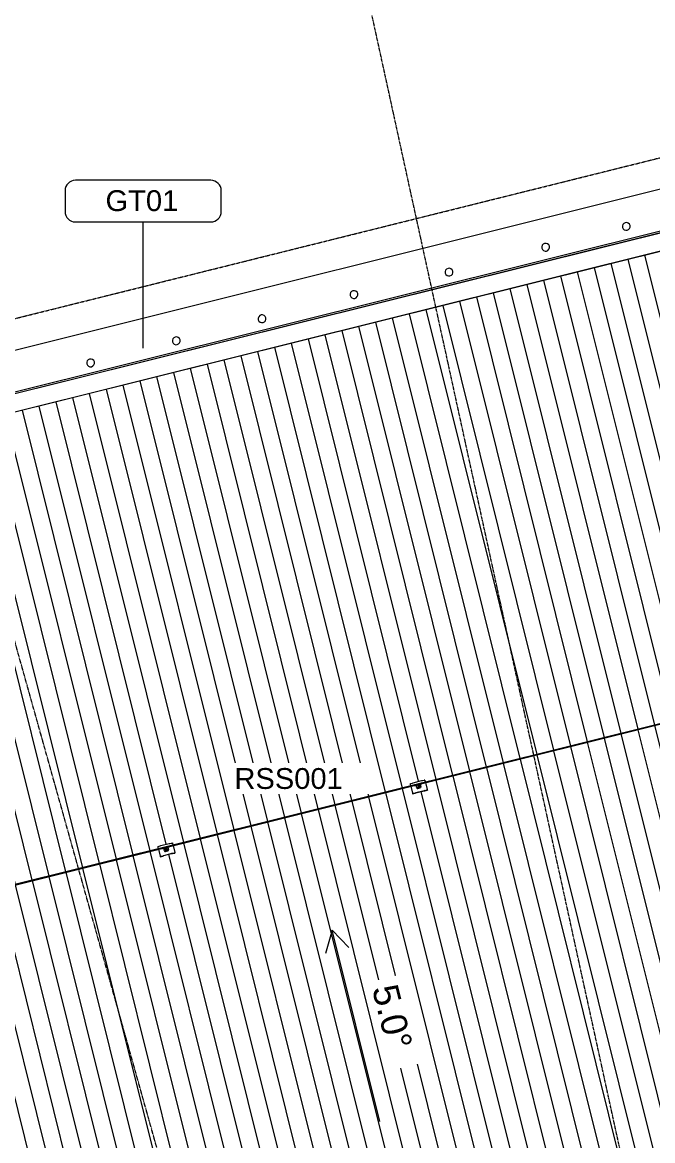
# Model space of a CAD drawing. Header units: millimetres. Extents: x -2355745 to -2216356, y 3958910 to 4068440.
# Drawn here: x -2342935 to -2330832, y 4018484 to 4039958 of the extents above; entities that cross this region are included whole.
import ezdxf

# ---------------------------------------------------------------- set-up
doc = ezdxf.new("R2010")
doc.units = ezdxf.units.MM
doc.linetypes.add('Grid Line', pattern=[21, 12, -3, 3, -3])
for name, color, linetype, lineweight in [('A-FLOR', 192, 'Continuous', 5), ('A-ROOF', 132, 'Continuous', 5), ('A-ROOF-IDEN', 132, 'Continuous', 5), ('A-ROOF-OTLN', 132, 'Continuous', 5), ('A-ROOF-PATT', 132, 'Continuous', 5), ('G-ANNO-DIMS', 111, 'Continuous', 5), ('Q-SPCQ', 91, 'Continuous', 5), ('Q-SPCQ-IDEN', 132, 'Continuous', 5), ('S-GRID', 1, 'Continuous', 5)]:
    doc.layers.add(name, color=color, linetype=linetype, lineweight=lineweight)
doc.styles.add('Arial', font='arial.ttf', dxfattribs={"height": 500})
doc.styles.add('Arial_1', font='arial.ttf', dxfattribs={"height": 400})

# ---------------------------------------------------------------- blocks, each defined once
blk = doc.blocks.new('Bollard_Typical - 150mm Diameter - BOL002 _removable_-1561748-ROOF - Part B')
at = {"layer": 'Q-SPCQ'}
for start, end in [(360, 180), (180, 0)]:
    blk.add_arc((1.2, -75), 75, start, end, dxfattribs=at)
blk = doc.blocks.new('Static Line_Sayfa_Metal Deck_Pan Mount - Up to 15 _ pitch - Max 2 Users-1846359-ROOF - Part B')
at = {"layer": 'Q-SPCQ'}
for p, q in [((-2330489, 4026538), (-2345031, 4022914)), ((-2345029, 4022906), (-2330487, 4026531)), ((-2335429, 4025358), (-2335268, 4025398)), ((-2335267, 4025398), (-2335254, 4025397)), ((-2335253, 4025397), (-2335216, 4025406)), ((-2335215, 4025406), (-2335206, 4025408)), ((-2335206, 4025408), (-2335204, 4025399)), ((-2335204, 4025399), (-2335196, 4025364)), ((-2335488, 4025338), (-2335479, 4025340)), ((-2335488, 4025338), (-2335486, 4025329)), ((-2335486, 4025329), (-2335477, 4025294)), ((-2335478, 4025341), (-2335442, 4025350)), ((-2335476, 4025289), (-2335442, 4025155)), ((-2335442, 4025155), (-2335442, 4025155)), ((-2335442, 4025155), (-2335440, 4025145)), ((-2335441, 4025350), (-2335430, 4025357)), ((-2335391, 4025157), (-2335440, 4025145)), ((-2335440, 4025145), (-2335391, 4025157)), ((-2335393, 4025157), (-2335430, 4025148)), ((-2335430, 4025147), (-2335392, 4025157)), ((-2335401, 4025317), (-2335405, 4025315)), ((-2335404, 4025310), (-2335405, 4025315)), ((-2335402, 4025304), (-2335404, 4025310)), ((-2335402, 4025304), (-2335398, 4025304)), ((-2335276, 4025348), (-2335399, 4025317)), ((-2335395, 4025305), (-2335272, 4025335)), ((-2335381, 4025164), (-2335393, 4025157)), ((-2335391, 4025157), (-2335380, 4025164)), ((-2335391, 4025157), (-2335391, 4025157)), ((-2335220, 4025204), (-2335381, 4025164)), ((-2335379, 4025165), (-2335221, 4025204)), ((-2335373, 4025311), (-2335373, 4025310)), ((-2335371, 4025305), (-2335372, 4025309)), ((-2335372, 4025309), (-2335372, 4025309)), ((-2335359, 4025257), (-2335371, 4025305)), ((-2335359, 4025257), (-2335359, 4025257)), ((-2335344, 4025277), (-2335344, 4025277)), ((-2335341, 4025246), (-2335293, 4025258)), ((-2335341, 4025246), (-2335293, 4025258)), ((-2335336, 4025279), (-2335336, 4025279)), ((-2335334, 4025280), (-2335334, 4025280)), ((-2335315, 4025285), (-2335315, 4025285)), ((-2335313, 4025284), (-2335313, 4025285)), ((-2335305, 4025286), (-2335305, 4025286)), ((-2335295, 4025329), (-2335295, 4025330)), ((-2335295, 4025329), (-2335295, 4025329)), ((-2335295, 4025329), (-2335294, 4025324)), ((-2335294, 4025324), (-2335282, 4025277)), ((-2335282, 4025276), (-2335282, 4025277)), ((-2335269, 4025348), (-2335273, 4025348)), ((-2335270, 4025336), (-2335266, 4025338)), ((-2335269, 4025348), (-2335268, 4025344)), ((-2335268, 4025344), (-2335266, 4025338)), ((-2335220, 4025204), (-2335207, 4025203)), ((-2335206, 4025204), (-2335219, 4025205)), ((-2335207, 4025203), (-2335158, 4025215)), ((-2335158, 4025215), (-2335207, 4025203)), ((-2335207, 4025203), (-2335207, 4025203)), ((-2335206, 4025203), (-2335168, 4025213)), ((-2335168, 4025213), (-2335205, 4025204)), ((-2335194, 4025359), (-2335161, 4025225)), ((-2335161, 4025225), (-2335161, 4025225)), ((-2335161, 4025225), (-2335158, 4025215)), ((-2335158, 4025215), (-2335158, 4025215)), ((-2335440, 4025145), (-2335440, 4025145)), ((-2340335, 4024130), (-2340326, 4024132)), ((-2340335, 4024130), (-2340332, 4024121)), ((-2340332, 4024121), (-2340324, 4024086)), ((-2340325, 4024133), (-2340288, 4024142)), ((-2340322, 4024081), (-2340289, 4023947)), ((-2340287, 4024142), (-2340276, 4024150)), ((-2340275, 4024150), (-2340115, 4024190)), ((-2340247, 4024109), (-2340251, 4024107)), ((-2340250, 4024102), (-2340251, 4024107)), ((-2340249, 4024096), (-2340250, 4024102)), ((-2340249, 4024096), (-2340244, 4024097)), ((-2340122, 4024140), (-2340245, 4024109)), ((-2340242, 4024097), (-2340119, 4024128)), ((-2340220, 4024103), (-2340219, 4024102)), ((-2340218, 4024097), (-2340219, 4024101)), ((-2340219, 4024101), (-2340219, 4024101)), ((-2340206, 4024049), (-2340218, 4024097)), ((-2340142, 4024121), (-2340142, 4024122)), ((-2340142, 4024121), (-2340142, 4024121)), ((-2340142, 4024121), (-2340140, 4024116)), ((-2340140, 4024116), (-2340129, 4024069)), ((-2340116, 4024140), (-2340120, 4024140)), ((-2340117, 4024128), (-2340113, 4024130)), ((-2340116, 4024140), (-2340114, 4024136)), ((-2340114, 4024190), (-2340100, 4024189)), ((-2340114, 4024136), (-2340113, 4024130)), ((-2340100, 4024189), (-2340063, 4024198)), ((-2340062, 4024198), (-2340053, 4024201)), ((-2340053, 4024201), (-2340051, 4024191)), ((-2340051, 4024191), (-2340042, 4024156)), ((-2340041, 4024151), (-2340008, 4024017)), ((-2340289, 4023947), (-2340289, 4023947)), ((-2340289, 4023947), (-2340286, 4023937)), ((-2340238, 4023949), (-2340286, 4023937)), ((-2340286, 4023937), (-2340238, 4023949)), ((-2340286, 4023937), (-2340286, 4023937)), ((-2340240, 4023949), (-2340277, 4023940)), ((-2340277, 4023939), (-2340239, 4023949)), ((-2340228, 4023956), (-2340239, 4023949)), ((-2340238, 4023949), (-2340227, 4023956)), ((-2340238, 4023949), (-2340238, 4023949)), ((-2340066, 4023997), (-2340227, 4023956)), ((-2340226, 4023957), (-2340068, 4023996)), ((-2340206, 4024049), (-2340206, 4024049)), ((-2340190, 4024069), (-2340190, 4024069)), ((-2340188, 4024038), (-2340140, 4024050)), ((-2340188, 4024038), (-2340139, 4024050)), ((-2340183, 4024071), (-2340182, 4024071)), ((-2340181, 4024072), (-2340181, 4024072)), ((-2340162, 4024077), (-2340162, 4024077)), ((-2340160, 4024077), (-2340160, 4024077)), ((-2340152, 4024078), (-2340152, 4024078)), ((-2340129, 4024068), (-2340129, 4024069)), ((-2340067, 4023996), (-2340054, 4023995)), ((-2340052, 4023996), (-2340065, 4023997)), ((-2340054, 4023995), (-2340005, 4024007)), ((-2340005, 4024007), (-2340054, 4023995)), ((-2340054, 4023995), (-2340054, 4023995)), ((-2340053, 4023995), (-2340015, 4024005)), ((-2340015, 4024005), (-2340051, 4023996)), ((-2340007, 4024017), (-2340008, 4024017)), ((-2340008, 4024017), (-2340005, 4024007)), ((-2340005, 4024007), (-2340005, 4024007))]:
    blk.add_line(p, q, dxfattribs=at)
at = {"layer": 'Q-SPCQ', "flags": 128}
for points in [[(-2335401, 4025317), (-2335400, 4025317), (-2335400, 4025317), (-2335400, 4025317), (-2335399, 4025317), (-2335399, 4025317), (-2335399, 4025317)], [(-2335395, 4025305), (-2335396, 4025305), (-2335396, 4025305), (-2335397, 4025305), (-2335397, 4025305), (-2335397, 4025304), (-2335398, 4025304)], [(-2335327, 4025294), (-2335328, 4025293), (-2335328, 4025293), (-2335329, 4025293), (-2335329, 4025293), (-2335330, 4025293), (-2335330, 4025293), (-2335330, 4025292), (-2335331, 4025292), (-2335331, 4025292), (-2335332, 4025292), (-2335332, 4025291), (-2335332, 4025291), (-2335333, 4025291), (-2335333, 4025290), (-2335333, 4025290), (-2335334, 4025290), (-2335334, 4025289), (-2335334, 4025289), (-2335334, 4025289), (-2335335, 4025288), (-2335335, 4025288), (-2335335, 4025287), (-2335335, 4025287), (-2335335, 4025286), (-2335336, 4025286), (-2335336, 4025286), (-2335336, 4025285), (-2335336, 4025285), (-2335336, 4025284), (-2335336, 4025284), (-2335336, 4025283), (-2335336, 4025283), (-2335336, 4025282), (-2335336, 4025282), (-2335336, 4025281), (-2335336, 4025281), (-2335336, 4025280), (-2335336, 4025280), (-2335336, 4025280), (-2335336, 4025279)], [(-2335327, 4025292), (-2335327, 4025292), (-2335328, 4025292), (-2335328, 4025292), (-2335328, 4025291), (-2335329, 4025291), (-2335329, 4025291), (-2335329, 4025291), (-2335330, 4025291), (-2335330, 4025291), (-2335330, 4025290), (-2335331, 4025290), (-2335331, 4025290), (-2335331, 4025290), (-2335332, 4025289), (-2335332, 4025289), (-2335332, 4025289), (-2335332, 4025288), (-2335332, 4025288), (-2335333, 4025288), (-2335333, 4025287), (-2335333, 4025287), (-2335333, 4025287), (-2335333, 4025286), (-2335334, 4025286), (-2335334, 4025286), (-2335334, 4025285), (-2335334, 4025285), (-2335334, 4025285), (-2335334, 4025284), (-2335334, 4025284), (-2335334, 4025283), (-2335334, 4025283), (-2335334, 4025283), (-2335334, 4025282), (-2335334, 4025282), (-2335334, 4025281), (-2335334, 4025281), (-2335334, 4025281), (-2335334, 4025280), (-2335334, 4025280)], [(-2335313, 4025285), (-2335313, 4025286), (-2335313, 4025286), (-2335313, 4025286), (-2335314, 4025287), (-2335314, 4025287), (-2335314, 4025288), (-2335314, 4025288), (-2335315, 4025289), (-2335315, 4025289), (-2335315, 4025289), (-2335315, 4025290), (-2335316, 4025290), (-2335316, 4025290), (-2335316, 4025291), (-2335317, 4025291), (-2335317, 4025291), (-2335317, 4025292), (-2335318, 4025292), (-2335318, 4025292), (-2335319, 4025292), (-2335319, 4025293), (-2335319, 4025293), (-2335320, 4025293), (-2335320, 4025293), (-2335321, 4025293), (-2335321, 4025293), (-2335322, 4025294), (-2335322, 4025294), (-2335323, 4025294), (-2335323, 4025294), (-2335323, 4025294), (-2335324, 4025294), (-2335324, 4025294), (-2335325, 4025294), (-2335325, 4025294), (-2335326, 4025294), (-2335326, 4025294), (-2335327, 4025294), (-2335327, 4025294), (-2335327, 4025294)], [(-2335315, 4025285), (-2335315, 4025285), (-2335315, 4025286), (-2335315, 4025286), (-2335316, 4025286), (-2335316, 4025287), (-2335316, 4025287), (-2335316, 4025287), (-2335316, 4025288), (-2335317, 4025288), (-2335317, 4025288), (-2335317, 4025289), (-2335317, 4025289), (-2335318, 4025289), (-2335318, 4025290), (-2335318, 4025290), (-2335318, 4025290), (-2335319, 4025290), (-2335319, 4025290), (-2335319, 4025291), (-2335320, 4025291), (-2335320, 4025291), (-2335320, 4025291), (-2335321, 4025291), (-2335321, 4025292), (-2335321, 4025292), (-2335322, 4025292), (-2335322, 4025292), (-2335323, 4025292), (-2335323, 4025292), (-2335323, 4025292), (-2335324, 4025292), (-2335324, 4025292), (-2335324, 4025292), (-2335325, 4025292), (-2335325, 4025292), (-2335326, 4025292), (-2335326, 4025292), (-2335326, 4025292), (-2335327, 4025292), (-2335327, 4025292)], [(-2335276, 4025348), (-2335275, 4025348), (-2335275, 4025348), (-2335274, 4025348), (-2335274, 4025348), (-2335274, 4025348), (-2335273, 4025348)], [(-2335270, 4025336), (-2335271, 4025336), (-2335271, 4025336), (-2335271, 4025336), (-2335272, 4025336), (-2335272, 4025336), (-2335272, 4025335)], [(-2340247, 4024109), (-2340247, 4024109), (-2340247, 4024109), (-2340246, 4024109), (-2340246, 4024109), (-2340246, 4024109), (-2340245, 4024109)], [(-2340242, 4024097), (-2340243, 4024097), (-2340243, 4024097), (-2340243, 4024097), (-2340244, 4024097), (-2340244, 4024097), (-2340244, 4024097)], [(-2340174, 4024086), (-2340175, 4024086), (-2340175, 4024085), (-2340175, 4024085), (-2340176, 4024085), (-2340176, 4024085), (-2340177, 4024085), (-2340177, 4024084), (-2340177, 4024084), (-2340178, 4024084), (-2340178, 4024084), (-2340179, 4024083), (-2340179, 4024083), (-2340179, 4024083), (-2340180, 4024082), (-2340180, 4024082), (-2340180, 4024082), (-2340181, 4024081), (-2340181, 4024081), (-2340181, 4024081), (-2340181, 4024080), (-2340182, 4024080), (-2340182, 4024079), (-2340182, 4024079), (-2340182, 4024078), (-2340182, 4024078), (-2340182, 4024078), (-2340183, 4024077), (-2340183, 4024077), (-2340183, 4024076), (-2340183, 4024076), (-2340183, 4024075), (-2340183, 4024075), (-2340183, 4024074), (-2340183, 4024074), (-2340183, 4024073), (-2340183, 4024073), (-2340183, 4024073), (-2340183, 4024072), (-2340183, 4024072), (-2340183, 4024071)], [(-2340174, 4024084), (-2340174, 4024084), (-2340174, 4024084), (-2340175, 4024084), (-2340175, 4024084), (-2340175, 4024083), (-2340176, 4024083), (-2340176, 4024083), (-2340176, 4024083), (-2340177, 4024083), (-2340177, 4024082), (-2340177, 4024082), (-2340178, 4024082), (-2340178, 4024082), (-2340178, 4024081), (-2340179, 4024081), (-2340179, 4024081), (-2340179, 4024080), (-2340179, 4024080), (-2340179, 4024080), (-2340180, 4024079), (-2340180, 4024079), (-2340180, 4024079), (-2340180, 4024078), (-2340180, 4024078), (-2340180, 4024078), (-2340181, 4024077), (-2340181, 4024077), (-2340181, 4024077), (-2340181, 4024076), (-2340181, 4024076), (-2340181, 4024075), (-2340181, 4024075), (-2340181, 4024075), (-2340181, 4024074), (-2340181, 4024074), (-2340181, 4024073), (-2340181, 4024073), (-2340181, 4024073), (-2340181, 4024072), (-2340181, 4024072)], [(-2340160, 4024077), (-2340160, 4024078), (-2340160, 4024078), (-2340160, 4024078), (-2340160, 4024079), (-2340161, 4024079), (-2340161, 4024080), (-2340161, 4024080), (-2340161, 4024081), (-2340162, 4024081), (-2340162, 4024081), (-2340162, 4024082), (-2340162, 4024082), (-2340163, 4024082), (-2340163, 4024083), (-2340163, 4024083), (-2340164, 4024083), (-2340164, 4024084), (-2340165, 4024084), (-2340165, 4024084), (-2340165, 4024084), (-2340166, 4024085), (-2340166, 4024085), (-2340167, 4024085), (-2340167, 4024085), (-2340167, 4024085), (-2340168, 4024086), (-2340168, 4024086), (-2340169, 4024086), (-2340169, 4024086), (-2340170, 4024086), (-2340170, 4024086), (-2340171, 4024086), (-2340171, 4024086), (-2340172, 4024086), (-2340172, 4024086), (-2340173, 4024086), (-2340173, 4024086), (-2340173, 4024086), (-2340174, 4024086), (-2340174, 4024086)], [(-2340162, 4024077), (-2340162, 4024077), (-2340162, 4024078), (-2340162, 4024078), (-2340162, 4024078), (-2340163, 4024079), (-2340163, 4024079), (-2340163, 4024079), (-2340163, 4024080), (-2340163, 4024080), (-2340164, 4024080), (-2340164, 4024081), (-2340164, 4024081), (-2340164, 4024081), (-2340165, 4024082), (-2340165, 4024082), (-2340165, 4024082), (-2340165, 4024082), (-2340166, 4024083), (-2340166, 4024083), (-2340166, 4024083), (-2340167, 4024083), (-2340167, 4024083), (-2340167, 4024084), (-2340168, 4024084), (-2340168, 4024084), (-2340169, 4024084), (-2340169, 4024084), (-2340169, 4024084), (-2340170, 4024084), (-2340170, 4024084), (-2340170, 4024084), (-2340171, 4024084), (-2340171, 4024084), (-2340172, 4024084), (-2340172, 4024084), (-2340172, 4024084), (-2340173, 4024084), (-2340173, 4024084), (-2340174, 4024084), (-2340174, 4024084)], [(-2340122, 4024140), (-2340122, 4024140), (-2340121, 4024140), (-2340121, 4024140), (-2340121, 4024140), (-2340120, 4024140), (-2340120, 4024140)], [(-2340117, 4024128), (-2340117, 4024128), (-2340118, 4024128), (-2340118, 4024128), (-2340118, 4024128), (-2340119, 4024128), (-2340119, 4024128)]]:
    blk.add_lwpolyline(points, dxfattribs=at)
at = {"layer": 'Q-SPCQ'}
for centre, major_axis, ratio, start_param, end_param in [((-2335268, 4025398), (0.97, 0.242), 0.087156, 0.252159, 1.570796), ((-2335253, 4025397), (0.97, 0.242), 0.087156, 3.393752, 4.712389), ((-2335214, 4025397), (9.7, 2.42), 0.996195, 0, 1.570796), ((-2335214, 4025396), (9.7, 2.42), 0.996195, 0.785398, 1.287632), ((-2335214, 4025396), (9.7, 2.42), 0.996195, 0, 0.261799), ((-2335476, 4025331), (9.7, 2.42), 0.996195, 1.570796, 3.141593), ((-2335476, 4025331), (9.7, 2.42), 0.996195, 1.832596, 3.141593), ((-2335442, 4025350), (0.97, 0.242), 0.087156, 4.712389, 6.031026), ((-2335432, 4025157), (9.7, 2.42), 0.996195, 3.141593, 4.712389), ((-2335429, 4025358), (0.97, 0.242), 0.087156, 1.570796, 2.889433), ((-2335393, 4025157), (0.97, 0.242), 0.087156, 4.712389, 6.031026), ((-2335392, 4025157), (0.97, 0.242), 0.087156, 4.712389, 6.031026), ((-2335381, 4025164), (0.97, 0.242), 0.087156, 1.570796, 2.889433), ((-2335379, 4025165), (0.97, 0.242), 0.087156, 2.449888, 2.889433), ((-2335379, 4025165), (0.97, 0.242), 0.087156, 1.570796, 1.790569), ((-2335434, 4025297), (67.9, 16.9), 0.087156, 5.824402, 6.053794), ((-2335345, 4025261), (14.6, 3.6), 0.996195, 3.141593, 4.712389), ((-2335345, 4025261), (14.6, 3.6), 0.996195, 3.403392, 4.712389), ((-2335324, 4025282), (19.3, 4.8), 0.996195, 1.570796, 4.712389), ((-2335324, 4025281), (19.3, 4.8), 0.996195, 3.141593, 4.712389), ((-2335324, 4025282), (11.4, 2.8), 0.996195, 1.570796, 4.712389), ((-2335324, 4025282), (19.3, 4.8), 0.996195, 4.712389, 7.853982), ((-2335324, 4025282), (11.4, 2.8), 0.996195, 4.712389, 7.853982), ((-2335324, 4025281), (19.3, 4.8), 0.996195, 4.712389, 6.283185), ((-2335235, 4025347), (67.9, 16.9), 0.087156, 3.370984, 3.600375), ((-2335296, 4025273), (14.6, 3.6), 0.996195, 4.712389, 6.283185), ((-2335296, 4025273), (14.6, 3.6), 0.996195, 4.712389, 6.021386), ((-2335221, 4025204), (0.97, 0.242), 0.087156, 1.351024, 1.570796), ((-2335220, 4025204), (0.97, 0.242), 0.087156, 0.252159, 1.570796), ((-2335221, 4025204), (0.97, 0.242), 0.087156, 0.252159, 0.691705), ((-2335206, 4025203), (0.97, 0.242), 0.087156, 3.393752, 4.712389), ((-2335205, 4025204), (0.97, 0.242), 0.087156, 3.393752, 4.712389), ((-2335170, 4025222), (9.7, 2.42), 0.996195, 4.712389, 6.283185), ((-2335170, 4025223), (9.7, 2.42), 0.996195, 4.712389, 6.283185), ((-2335432, 4025157), (9.7, 2.42), 0.996195, 3.403392, 4.712389), ((-2340323, 4024123), (9.7, 2.42), 0.996195, 1.570796, 3.141593), ((-2340323, 4024123), (9.7, 2.42), 0.996195, 1.832596, 3.141593), ((-2340288, 4024142), (0.97, 0.242), 0.087156, 4.712389, 6.031026), ((-2340275, 4024150), (0.97, 0.242), 0.087156, 1.570796, 2.889433), ((-2340281, 4024089), (67.9, 16.9), 0.087156, 5.824402, 6.053794), ((-2340171, 4024074), (19.3, 4.8), 0.996195, 1.570796, 4.712389), ((-2340171, 4024074), (11.4, 2.8), 0.996195, 1.570796, 4.712389), ((-2340171, 4024074), (19.3, 4.8), 0.996195, 4.712389, 7.853982), ((-2340171, 4024074), (11.4, 2.8), 0.996195, 4.712389, 7.853982), ((-2340081, 4024139), (67.9, 16.9), 0.087156, 3.370984, 3.600375), ((-2340115, 4024190), (0.97, 0.242), 0.087156, 0.252159, 1.570796), ((-2340100, 4024189), (0.97, 0.242), 0.087156, 3.393752, 4.712389), ((-2340061, 4024189), (9.7, 2.42), 0.996195, 0, 1.570796), ((-2340061, 4024188), (9.7, 2.42), 0.996195, 0.785398, 1.287632), ((-2340061, 4024188), (9.7, 2.42), 0.996195, 0, 0.261799), ((-2340279, 4023949), (9.7, 2.42), 0.996195, 3.141593, 4.712389), ((-2340279, 4023949), (9.7, 2.42), 0.996195, 3.403392, 4.712389), ((-2340240, 4023949), (0.97, 0.242), 0.087156, 4.712389, 6.031026), ((-2340239, 4023949), (0.97, 0.242), 0.087156, 4.712389, 6.031026), ((-2340227, 4023956), (0.97, 0.242), 0.087156, 1.570796, 2.889433), ((-2340226, 4023957), (0.97, 0.242), 0.087156, 2.449888, 2.889433), ((-2340226, 4023957), (0.97, 0.242), 0.087156, 1.570796, 1.790569), ((-2340192, 4024053), (14.6, 3.6), 0.996195, 3.141593, 4.712389), ((-2340192, 4024053), (14.6, 3.6), 0.996195, 3.403392, 4.712389), ((-2340171, 4024073), (19.3, 4.8), 0.996195, 3.141593, 4.712389), ((-2340171, 4024073), (19.3, 4.8), 0.996195, 4.712389, 6.283185), ((-2340143, 4024065), (14.6, 3.6), 0.996195, 4.712389, 6.283185), ((-2340143, 4024065), (14.6, 3.6), 0.996195, 4.712389, 6.021386), ((-2340068, 4023996), (0.97, 0.242), 0.087156, 1.351024, 1.570796), ((-2340068, 4023996), (0.97, 0.242), 0.087156, 0.252159, 0.691705), ((-2340066, 4023996), (0.97, 0.242), 0.087156, 0.252159, 1.570796), ((-2340053, 4023995), (0.97, 0.242), 0.087156, 3.393752, 4.712389), ((-2340051, 4023996), (0.97, 0.242), 0.087156, 3.393752, 4.712389), ((-2340017, 4024014), (9.7, 2.42), 0.996195, 4.712389, 6.283185), ((-2340017, 4024015), (9.7, 2.42), 0.996195, 4.712389, 6.283185)]:
    blk.add_ellipse(centre, major_axis=major_axis, ratio=ratio, start_param=start_param, end_param=end_param, dxfattribs=at)
blk = doc.blocks.new('Bollard_Typical - 150mm Diameter - BOL001 _fixed_-1895789-ROOF - Part B')
at = {"layer": 'Q-SPCQ'}
for start, end in [(360, 180), (180, 0)]:
    blk.add_arc((1.2, -75), 75, start, end, dxfattribs=at)
blk = doc.blocks.new('Gutter Tag - Roof Tag 15W-1593562-ROOF - Part B')
at = {"layer": 'A-ROOF-IDEN'}
for p, q in [((6.5, 2), (-6.5, 2)), ((-7.5, 1), (-7.5, -1)), ((7.5, -1), (7.5, 1)), ((-6.5, -2), (6.5, -2))]:
    blk.add_line(p, q, dxfattribs=at)
for centre, start, end in [((-6.5, 1), 90, 180), ((6.5, 1), 360, 90), ((-6.5, -1), 180, 270), ((6.5, -1), 270, 0)]:
    blk.add_arc(centre, 1, start, end, dxfattribs=at)

msp = doc.modelspace()

# ---------------------------------------------------------------- hatches: boundary and pattern name
at = {"layer": 'A-ROOF-PATT'}
h = msp.add_hatch(dxfattribs=at)
h.set_pattern_fill('FP_6', color=256, style=0, pattern_type=2)
h.set_pattern_definition([(283.994, (-472473.65, -220244.28), (323.116911, 80.526155), [])])
h.paths.add_polyline_path([(-2347470, 4012985), (-2323051, 4019070), (-2322981, 4018796), (-2325828, 4036774), (-2348376, 4031154), (-2348376, 4022079), (-2348351, 4022085), (-2348300, 4022097), (-2347714, 4022245), (-2347681, 4022252), (-2347568, 4022280), (-2347529, 4022290), (-2347507, 4022296), (-2347504, 4022296), (-2347421, 4022317), (-2347343, 4022336), (-2347174, 4022379), (-2347143, 4022386), (-2347034, 4022413), (-2346838, 4022462), (-2346528, 4022540), (-2346253, 4022609), (-2346232, 4022614), (-2346229, 4022614), (-2346117, 4022643), (-2346097, 4022648), (-2345171, 4022881), (-2345181, 4022922), (-2345134, 4022935), (-2345123, 4022940), (-2345122, 4022942), (-2344960, 4022982), (-2344958, 4022982), (-2344943, 4022982), (-2344899, 4022991), (-2344889, 4022950), (-2340324, 4024087), (-2340335, 4024130), (-2340287, 4024142), (-2340276, 4024147), (-2340275, 4024150), (-2340114, 4024190), (-2340112, 4024190), (-2340096, 4024190), (-2340053, 4024199), (-2340042, 4024157), (-2335477, 4025295), (-2335488, 4025338), (-2335441, 4025350), (-2335429, 4025355), (-2335429, 4025358), (-2335267, 4025398), (-2335265, 4025398), (-2335249, 4025398), (-2335206, 4025406), (-2335196, 4025365), (-2330630, 4026503), (-2330641, 4026546), (-2330594, 4026558), (-2330582, 4026563), (-2330582, 4026566), (-2330420, 4026606), (-2330418, 4026606), (-2330402, 4026606), (-2330359, 4026614), (-2330348, 4026573), (-2330301, 4026584), (-2330189, 4026612), (-2327905, 4027181), (-2327862, 4027192), (-2327795, 4027208), (-2327783, 4027212), (-2327728, 4027225), (-2325910, 4027677), (-2325933, 4027767), (-2325397, 4027900), (-2325333, 4027642), (-2325868, 4027509), (-2325909, 4027670), (-2325933, 4027664), (-2330347, 4026564), (-2330312, 4026423), (-2330361, 4026412), (-2330373, 4026415), (-2330373, 4026412), (-2330378, 4026411), (-2330535, 4026372), (-2330535, 4026372), (-2330553, 4026363), (-2330593, 4026353), (-2330628, 4026495), (-2335194, 4025358), (-2335158, 4025215), (-2335208, 4025204), (-2335219, 4025207), (-2335220, 4025204), (-2335225, 4025203), (-2335381, 4025164), (-2335381, 4025164), (-2335400, 4025155), (-2335440, 4025145), (-2335475, 4025287), (-2340041, 4024150), (-2340005, 4024007), (-2340054, 4023996), (-2340066, 4023999), (-2340066, 4023997), (-2340072, 4023995), (-2340228, 4023956), (-2340228, 4023956), (-2340247, 4023947), (-2340286, 4023937), (-2340322, 4024080), (-2344887, 4022942), (-2344852, 4022799), (-2344901, 4022788), (-2344913, 4022791), (-2344913, 4022789), (-2344934, 4022783), (-2345075, 4022749), (-2345075, 4022748), (-2345094, 4022739), (-2345133, 4022729), (-2345170, 4022872), (-2345200, 4022864), (-2345216, 4022860), (-2348376, 4022069), (-2348376, 4015657), (-2347674, 4013587)])
h.paths.add_polyline_path([(-2345385, 4022829), (-2345385, 4022829), (-2345372, 4022829)])

# ---------------------------------------------------------------- linework, layer by layer
at = {"layer": 'A-FLOR'}
msp.add_line((-2327267, 4037610), (-2352320, 4031349), dxfattribs=at)
at = {"layer": 'A-ROOF'}
msp.add_line((-2325828, 4036774), (-2352563, 4030111), dxfattribs=at)
at = {"layer": 'A-ROOF-IDEN'}
for p, q in [((-2340616, 4034643), (-2340616, 4036125)), ((-2340616, 4033700), (-2340616, 4034643))]:
    msp.add_line(p, q, dxfattribs=at)
at = {"layer": 'A-ROOF-OTLN'}
for p, q in [((-2325924, 4037134), (-2352563, 4030495)), ((-2352563, 4030468), (-2325920, 4037108)), ((-2352563, 4030467), (-2325920, 4037106)), ((-2352563, 4030113), (-2326034, 4036725))]:
    msp.add_line(p, q, dxfattribs=at)
at = {"layer": 'G-ANNO-DIMS', "lineweight": 15}
for q in [(-2337116, 4022080), (-2336667, 4022192)]:
    msp.add_line((-2336988, 4022524), q, dxfattribs=at)
at = {"layer": 'S-GRID', "linetype": 'Grid Line'}
for p, q in [((-2320281, 3967197), (-2339482, 4055010)), ((-2326013, 3967222), (-2349848, 4052202)), ((-2353591, 4031650), (-2325988, 4038529))]:
    msp.add_line(p, q, dxfattribs=at)

# ---------------------------------------------------------------- block references
at = {"layer": 'A-ROOF-IDEN', "xscale": 199.9999999999999, "yscale": 199.9999999999999, "zscale": 199.9999999999999}
msp.add_blockref('Gutter Tag - Roof Tag 15W-1593562-ROOF - Part B', (-2340616, 4036525), dxfattribs=at)
at = {"layer": 'Q-SPCQ'}
for name, p, rotation in [('Bollard_Typical - 150mm Diameter - BOL002 _removable_-1561748-ROOF - Part B', (-2331358, 4036111), 14.44475166216758), ('Bollard_Typical - 150mm Diameter - BOL002 _removable_-1561748-ROOF - Part B', (-2332907, 4035711), 14.44475166214117), ('Bollard_Typical - 150mm Diameter - BOL001 _fixed_-1895789-ROOF - Part B', (-2334762, 4035234), 14.44475166208499), ('Bollard_Typical - 150mm Diameter - BOL001 _fixed_-1895789-ROOF - Part B', (-2336588, 4034802), 14.44475166208499), ('Bollard_Typical - 150mm Diameter - BOL001 _fixed_-1895789-ROOF - Part B', (-2338352, 4034339), 14.44475166208499), ('Bollard_Typical - 150mm Diameter - BOL001 _fixed_-1895789-ROOF - Part B', (-2339999, 4033915), 14.44475166208499), ('Bollard_Typical - 150mm Diameter - BOL001 _fixed_-1895789-ROOF - Part B', (-2341645, 4033491), 14.44475166208499)]:
    msp.add_blockref(name, p, dxfattribs=dict(at, rotation=rotation))
msp.add_blockref('Static Line_Sayfa_Metal Deck_Pan Mount - Up to 15 _ pitch - Max 2 Users-1846359-ROOF - Part B', (0, 0), dxfattribs=at)

# ---------------------------------------------------------------- next in the draw order: texts
at = {"layer": 'A-ROOF-IDEN', "insert": (-2341338, 4036734), "char_height": 400, "width": 1715.61, "attachment_point": 1, "style": 'Arial_1', "bg_fill": 3, "box_fill_scale": 1.25, "bg_fill_color": 256, "bg_fill_true_color": 13158600, "bg_fill_transparency": 0}
msp.add_mtext('GT01', dxfattribs=at)
at = {"layer": 'G-ANNO-DIMS', "lineweight": 15, "insert": (-2335738, 4021528), "char_height": 500, "width": 1493.65, "attachment_point": 1, "rotation": 283.9943, "line_spacing_factor": 0.941778, "style": 'Arial', "bg_fill": 3, "box_fill_scale": 1.25, "bg_fill_color": 256, "bg_fill_true_color": 13158600, "bg_fill_transparency": 0}
msp.add_mtext('5.0°', dxfattribs=at)
at = {"layer": 'Q-SPCQ-IDEN', "insert": (-2338863, 4025638), "char_height": 400, "width": 2581.43, "attachment_point": 1, "style": 'Arial_1', "bg_fill": 3, "box_fill_scale": 1.25, "bg_fill_color": 256, "bg_fill_true_color": 13158600, "bg_fill_transparency": 0}
msp.add_mtext('RSS001', dxfattribs=at)

# ---------------------------------------------------------------- next in the draw order: linework, layer by layer
at = {"layer": 'G-ANNO-DIMS', "lineweight": 15}
msp.add_line((-2336073, 4018853), (-2336988, 4022524), dxfattribs=at)

doc.saveas('drawing.dxf')
